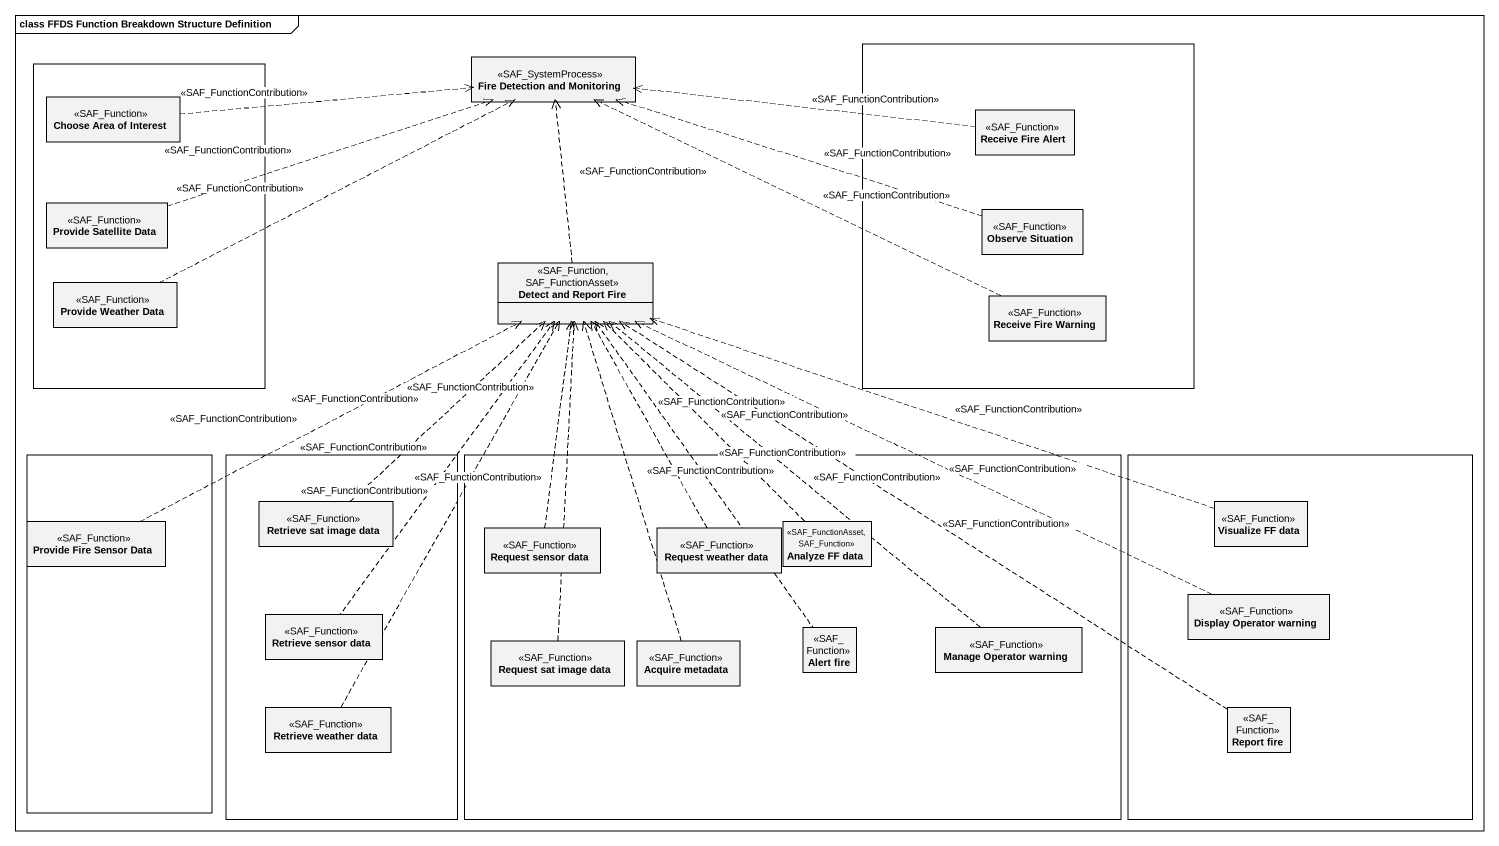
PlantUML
@startuml
mainframe class FFDS Function Breakdown Structure Definition
hide circle
hide empty members
rectangle " " as rectangle1 {
  class "Receive Fire Alert" as Receive_Fire_Alert <<SAF_Function>>
  class "Observe Situation" as Observe_Situation <<SAF_Function>>
  class "Receive Fire Warning" as Receive_Fire_Warning <<SAF_Function>>
}
rectangle " " as rectangle2 {
  class "Choose Area of Interest" as Choose_Area_of_Interest <<SAF_Function>>
  class "Provide Satellite Data" as Provide_Satellite_Data <<SAF_Function>>
  class "Provide Weather Data" as Provide_Weather_Data <<SAF_Function>>
}
class "Fire Detection and Monitoring" as Fire_Detection_and <<SAF_SystemProcess>>
class "Detect and Report Fire" as Detect_and_Report_Fire <<SAF_Function, SAF_FunctionAsset>>
rectangle " " as rectangle3 {
  class "Provide Fire Sensor Data" as Provide_Fire_Sensor_Data <<SAF_Function>>
}
rectangle " " as rectangle4 {
  class "Retrieve sat image data" as Retrieve_sat_image_data <<SAF_Function>>
  class "Retrieve sensor data" as Retrieve_sensor_data <<SAF_Function>>
  class "Retrieve weather data" as Retrieve_weather_data <<SAF_Function>>
}
rectangle " " as rectangle5 {
  class "Analyze FF data" as Analyze_FF_data <<SAF_FunctionAsset, SAF_Function>>
  class "Request sensor data" as Request_sensor_data <<SAF_Function>>
  class "Request weather data" as Request_weather_data <<SAF_Function>>
  class "Request sat image data" as Request_sat_image_data <<SAF_Function>>
  class "Acquire metadata" as Acquire_metadata <<SAF_Function>>
  class "Alert fire" as Alert_fire <<SAF_Function>>
  class "Manage Operator warning" as Manage_Operator_warning <<SAF_Function>>
}
rectangle " " as rectangle6 {
  class "Visualize FF data" as Visualize_FF_data <<SAF_Function>>
  class "Display Operator warning" as Display_Operator_warning <<SAF_Function>>
  class "Report fire" as Report_fire <<SAF_Function>>
}
Choose_Area_of_Interest .right.> Fire_Detection_and : <<SAF_FunctionContribution>>
Receive_Fire_Alert .left.> Fire_Detection_and : <<SAF_FunctionContribution>>
Provide_Satellite_Data .right.> Fire_Detection_and : <<SAF_FunctionContribution>>
Observe_Situation .left.> Fire_Detection_and : <<SAF_FunctionContribution>>
Detect_and_Report_Fire .up.> Fire_Detection_and : <<SAF_FunctionContribution>>
Provide_Weather_Data .right.> Fire_Detection_and : <<SAF_FunctionContribution>>
Receive_Fire_Warning .left.> Fire_Detection_and : <<SAF_FunctionContribution>>
Provide_Fire_Sensor_Data .right.> Detect_and_Report_Fire : <<SAF_FunctionContribution>>
Retrieve_sat_image_data .up.> Detect_and_Report_Fire : <<SAF_FunctionContribution>>
Analyze_FF_data .up.> Detect_and_Report_Fire : <<SAF_FunctionContribution>>
Visualize_FF_data .left.> Detect_and_Report_Fire : <<SAF_FunctionContribution>>
Request_sensor_data .up.> Detect_and_Report_Fire : <<SAF_FunctionContribution>>
Request_weather_data .up.> Detect_and_Report_Fire : <<SAF_FunctionContribution>>
Display_Operator_warning .left.> Detect_and_Report_Fire : <<SAF_FunctionContribution>>
Retrieve_sensor_data .up.> Detect_and_Report_Fire : <<SAF_FunctionContribution>>
Request_sat_image_data .up.> Detect_and_Report_Fire : <<SAF_FunctionContribution>>
Acquire_metadata .up.> Detect_and_Report_Fire : <<SAF_FunctionContribution>>
Alert_fire .up.> Detect_and_Report_Fire : <<SAF_FunctionContribution>>
Manage_Operator_warning .up.> Detect_and_Report_Fire : <<SAF_FunctionContribution>>
Retrieve_weather_data .up.> Detect_and_Report_Fire : <<SAF_FunctionContribution>>
Report_fire .up.> Detect_and_Report_Fire : <<SAF_FunctionContribution>>
@enduml
